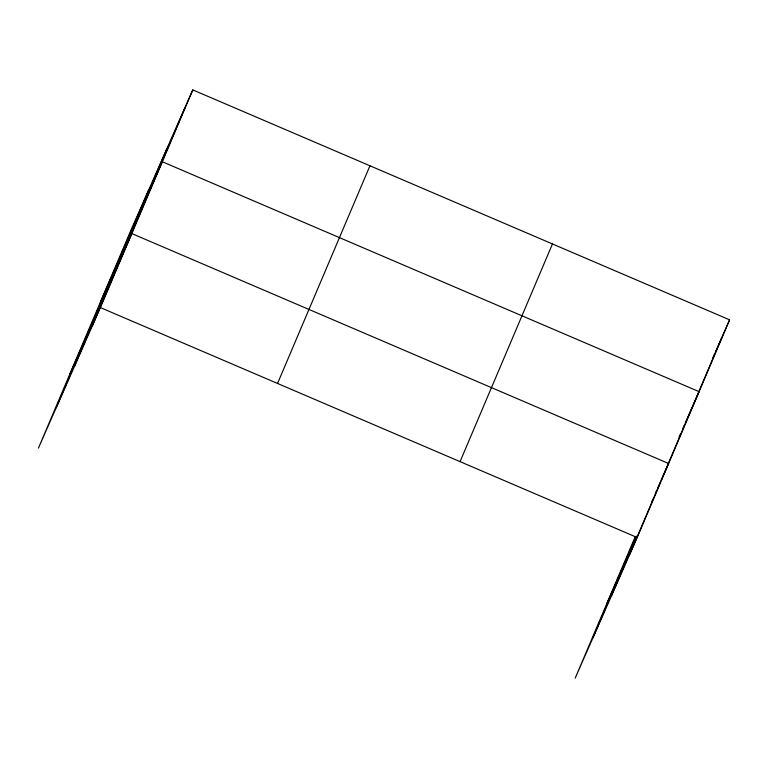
<?xml version="1.0" encoding="UTF-8"?>
<svg xmlns="http://www.w3.org/2000/svg" width="768" height="768" viewBox="0 0 768 768"><rect width="100%" height="100%" fill="white"/><g stroke="black" fill="none" stroke-linecap="round" stroke-linejoin="round"><path stroke-width="1.15" d="M56.218 407.75L148.618 190.08M74.582 366.115L166.982 148.445M92.41 325.709L184.8 108.038M192.797 89.904L130.8 230.486L38.4 448.157L100.406 307.584L192.797 89.904L729.6 319.843L637.2 537.514L575.203 678.096L635.261 536.611M277.546 383.462L369.946 165.782M460.061 461.635L552.451 243.965M593.021 637.69L635.99 536.467M611.386 596.054L636.797 536.198M629.203 555.648L660.624 481.642L657.734 488.189M721.603 337.978L661.085 480.557L668.621 463.507L131.818 233.568L69.811 374.15M100.301 302.314L162.307 161.741L699.11 391.67L685.334 422.909M712.934 357.629L714.374 354.355M715.344 352.176L729.6 319.843M679.066 437.107L680.515 433.834M682.925 428.371L684.365 425.098M606.614 604.09L636.518 536.294M651.466 502.387L652.915 499.114M655.325 493.651L656.765 490.378M100.406 307.584L637.2 537.514"/></g></svg>
